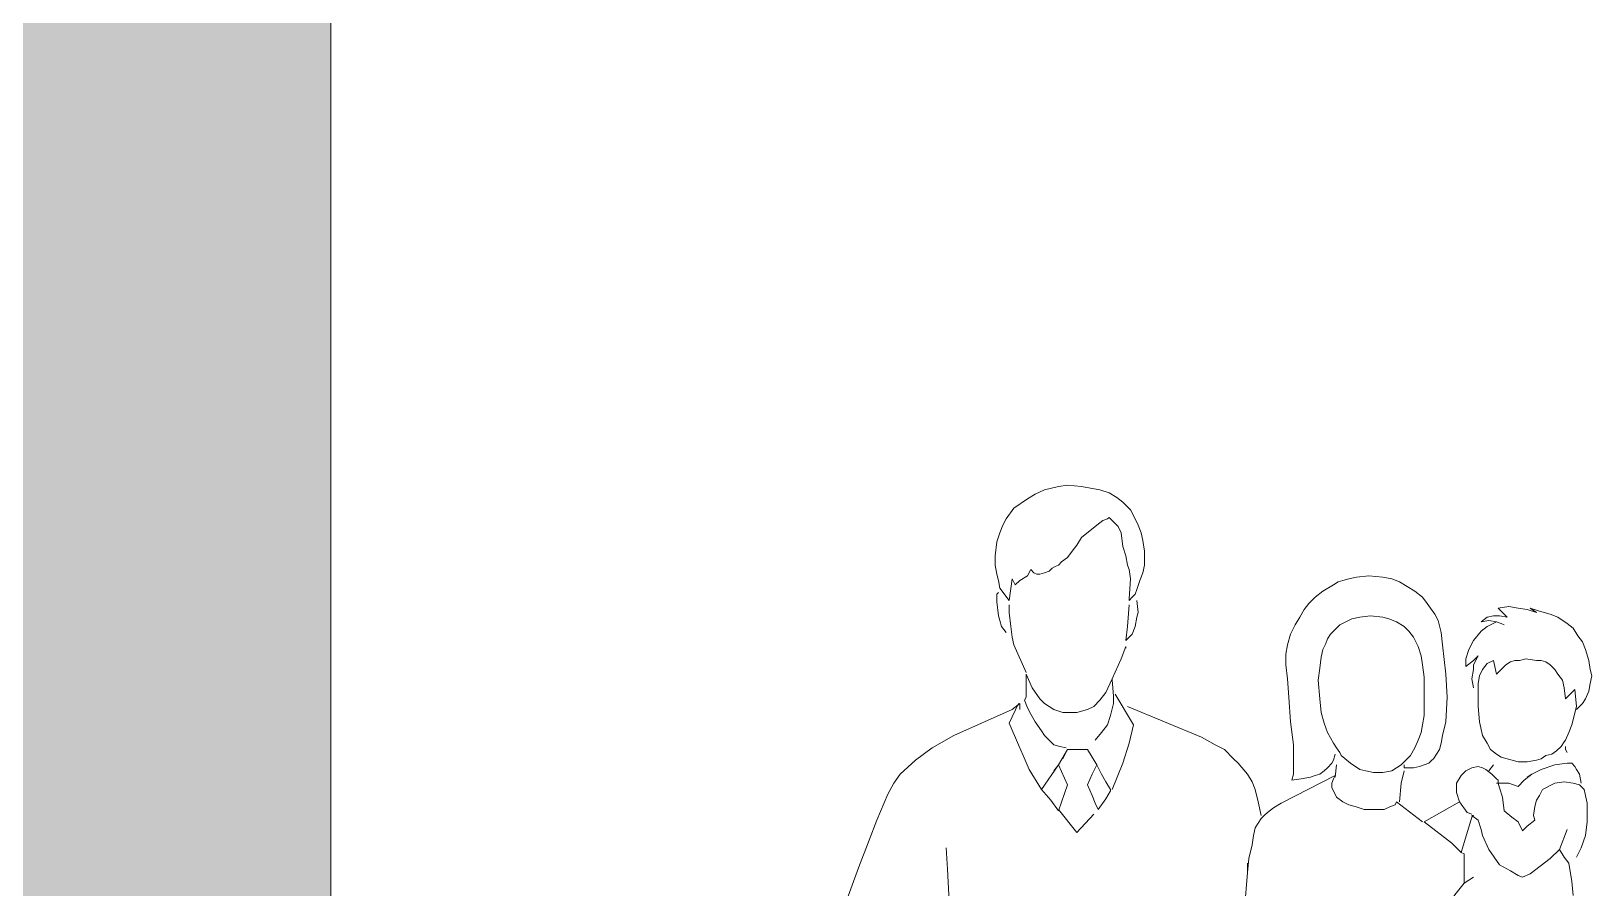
# Model space of a CAD drawing. Header units: inches. Extents: x -59 to 212, y 9 to 737.
# Drawn here: x 92.911 to 94.473, y 18.924 to 19.781 of the extents above; entities that cross this region are included whole.
import ezdxf

# ---------------------------------------------------------------- set-up
doc = ezdxf.new("R2010")
doc.units = ezdxf.units.IN
doc.header["$MEASUREMENT"] = 0
doc.layers.add('30-ESC HUM', color=251, linetype='Continuous', lineweight=0)

# ---------------------------------------------------------------- blocks, each defined once
blk = doc.blocks.new('A$C48E30447')
at = {"layer": '30-ESC HUM'}
for p, q in [((0.4135, 1.8522), (0.4231, 1.858)), ((0.4231, 1.858), (0.4347, 1.8637)), ((0.4347, 1.8637), (0.452, 1.8676)), ((0.452, 1.8676), (0.4635, 1.8695)), ((0.4635, 1.8695), (0.4808, 1.8676)), ((0.4808, 1.8676), (0.4924, 1.8657)), ((0.4924, 1.8657), (0.5039, 1.8637)), ((0.5039, 1.8637), (0.5155, 1.8599)), ((0.5155, 1.8599), (0.5251, 1.8541)), ((0.3866, 1.8272), (0.3962, 1.8407)), ((0.3962, 1.8407), (0.4135, 1.8522)), ((0.5251, 1.8541), (0.5328, 1.8483)), ((0.5328, 1.8483), (0.5424, 1.8387)), ((0.5424, 1.8387), (0.5482, 1.8272)), ((0.3789, 1.8099), (0.3827, 1.8195)), ((0.3827, 1.8195), (0.3866, 1.8272)), ((0.5001, 1.8195), (0.4808, 1.8041)), ((0.5078, 1.8253), (0.5001, 1.8195)), ((0.5135, 1.8272), (0.5078, 1.8253)), ((0.5155, 1.8291), (0.5135, 1.8272)), ((0.5193, 1.8253), (0.5155, 1.8291)), ((0.527, 1.8176), (0.5193, 1.8253)), ((0.5308, 1.8099), (0.527, 1.8176)), ((0.5482, 1.8272), (0.552, 1.8195)), ((0.552, 1.8195), (0.5558, 1.8099)), ((0.3731, 1.781), (0.3751, 1.7983)), ((0.3751, 1.7983), (0.3789, 1.8099)), ((0.4808, 1.8041), (0.4751, 1.7945)), ((0.5328, 1.7926), (0.5308, 1.8099)), ((0.5558, 1.8099), (0.5578, 1.8003)), ((0.5578, 1.8003), (0.5597, 1.7868)), ((0.3731, 1.7695), (0.3731, 1.781)), ((0.4635, 1.7791), (0.4558, 1.7733)), ((0.4693, 1.7868), (0.4635, 1.7791)), ((0.4751, 1.7945), (0.4693, 1.7868)), ((0.5366, 1.781), (0.5328, 1.7926)), ((0.5385, 1.7695), (0.5366, 1.781)), ((0.5597, 1.7868), (0.5597, 1.7772)), ((0.5597, 1.7772), (0.5597, 1.7695)), ((0.3751, 1.7579), (0.3731, 1.7695)), ((0.377, 1.7503), (0.3751, 1.7579)), ((0.4174, 1.7637), (0.4135, 1.756)), ((0.4212, 1.7599), (0.4174, 1.7637)), ((0.4251, 1.7579), (0.4212, 1.7599)), ((0.4289, 1.7579), (0.4251, 1.7579)), ((0.4347, 1.7599), (0.4289, 1.7579)), ((0.4404, 1.7618), (0.4347, 1.7599)), ((0.4443, 1.7656), (0.4404, 1.7618)), ((0.4481, 1.7676), (0.4443, 1.7656)), ((0.452, 1.7695), (0.4481, 1.7676)), ((0.4558, 1.7733), (0.452, 1.7695)), ((0.5405, 1.7637), (0.5385, 1.7695)), ((0.5424, 1.7522), (0.5405, 1.7637)), ((0.5578, 1.7599), (0.5539, 1.7503)), ((0.5597, 1.7695), (0.5578, 1.7599)), ((0.3789, 1.7406), (0.377, 1.7503)), ((0.3904, 1.7252), (0.3789, 1.7406)), ((0.3943, 1.7522), (0.3904, 1.7252)), ((0.3981, 1.7445), (0.3943, 1.7522)), ((0.4039, 1.7503), (0.3981, 1.7445)), ((0.4135, 1.756), (0.4039, 1.7503)), ((0.5405, 1.7272), (0.5424, 1.7522)), ((0.5501, 1.7387), (0.5482, 1.7329)), ((0.5539, 1.7503), (0.5501, 1.7387)), ((0.7963, 1.7445), (0.7828, 1.7368)), ((0.802, 1.7483), (0.7963, 1.7445)), ((0.8078, 1.7503), (0.802, 1.7483)), ((0.8155, 1.7522), (0.8078, 1.7503)), ((0.8251, 1.7541), (0.8155, 1.7522)), ((0.8405, 1.756), (0.8251, 1.7541)), ((0.8578, 1.7541), (0.8405, 1.756)), ((0.8694, 1.7522), (0.8578, 1.7541)), ((0.879, 1.7483), (0.8694, 1.7522)), ((0.8886, 1.7426), (0.879, 1.7483)), ((0.8982, 1.7368), (0.8886, 1.7426)), ((0.3751, 1.7329), (0.377, 1.7349)), ((0.3751, 1.7233), (0.3751, 1.7329)), ((0.377, 1.706), (0.3751, 1.7233)), ((0.3904, 1.7195), (0.3904, 1.7099)), ((0.5405, 1.7195), (0.5385, 1.6926)), ((0.5443, 1.7291), (0.5405, 1.7252)), ((0.5405, 1.7252), (0.5405, 1.7272)), ((0.5482, 1.7329), (0.5443, 1.7291)), ((0.552, 1.7099), (0.5501, 1.7252)), ((0.7655, 1.7214), (0.7597, 1.7137)), ((0.7732, 1.7291), (0.7655, 1.7214)), ((0.7828, 1.7368), (0.7732, 1.7291)), ((0.9078, 1.7291), (0.8982, 1.7368)), ((0.9136, 1.7214), (0.9078, 1.7291)), ((0.9174, 1.7156), (0.9136, 1.7214)), ((0.3789, 1.7002), (0.377, 1.706)), ((0.3808, 1.6926), (0.3789, 1.7002)), ((0.3904, 1.7099), (0.3924, 1.6926)), ((0.5482, 1.6926), (0.5501, 1.7041)), ((0.5501, 1.7041), (0.552, 1.7099)), ((0.754, 1.7041), (0.7482, 1.6945)), ((0.7597, 1.7137), (0.754, 1.7041)), ((0.8193, 1.7022), (0.8117, 1.6983)), ((0.829, 1.7041), (0.8193, 1.7022)), ((0.8424, 1.706), (0.829, 1.7041)), ((0.8578, 1.7041), (0.8424, 1.706)), ((0.8655, 1.7022), (0.8578, 1.7041)), ((0.8751, 1.6983), (0.8655, 1.7022)), ((0.9232, 1.7079), (0.9174, 1.7156)), ((0.9271, 1.7002), (0.9232, 1.7079)), ((0.9309, 1.6849), (0.9271, 1.7002)), ((0.9809, 1.6983), (0.9886, 1.7041)), ((0.9905, 1.7002), (0.9809, 1.6983)), ((0.9886, 1.7041), (0.9963, 1.706)), ((1.0001, 1.6983), (0.9905, 1.7002)), ((0.9963, 1.706), (1.004, 1.706)), ((1.0021, 1.7156), (1.0155, 1.7176)), ((1.0078, 1.7099), (1.0021, 1.7156)), ((1.004, 1.706), (1.0136, 1.7041)), ((1.0136, 1.7041), (1.0078, 1.7099)), ((1.0155, 1.7176), (1.0271, 1.7156)), ((1.0271, 1.7156), (1.0386, 1.7137)), ((1.0386, 1.7137), (1.0502, 1.7099)), ((1.0502, 1.7099), (1.0425, 1.7156)), ((1.0425, 1.7156), (1.054, 1.7118)), ((1.054, 1.7118), (1.0675, 1.7079)), ((1.0675, 1.7079), (1.0771, 1.7041)), ((1.0771, 1.7041), (1.0886, 1.6964)), ((0.3866, 1.6849), (0.3808, 1.6926)), ((0.3924, 1.6926), (0.3943, 1.6791)), ((0.5385, 1.6926), (0.5366, 1.6752)), ((0.5366, 1.6752), (0.5443, 1.6829)), ((0.5443, 1.6829), (0.5482, 1.6926)), ((0.7424, 1.6829), (0.7386, 1.6695)), ((0.7482, 1.6945), (0.7424, 1.6829)), ((0.7924, 1.6829), (0.7886, 1.6772)), ((0.7963, 1.6868), (0.7924, 1.6829)), ((0.804, 1.6945), (0.7963, 1.6868)), ((0.8117, 1.6983), (0.804, 1.6945)), ((0.8847, 1.6926), (0.8751, 1.6983)), ((0.8905, 1.6868), (0.8847, 1.6926)), ((0.8963, 1.6791), (0.8905, 1.6868)), ((0.9328, 1.6695), (0.9309, 1.6849)), ((0.9713, 1.6752), (0.9809, 1.6868)), ((0.9809, 1.6868), (0.9886, 1.6926)), ((0.9886, 1.6926), (1.0001, 1.6983)), ((1.0001, 1.6983), (1.0059, 1.6964)), ((1.0059, 1.6964), (1.0098, 1.6945)), ((1.0886, 1.6964), (1.0963, 1.6906)), ((1.0963, 1.6906), (1.1021, 1.681)), ((1.1021, 1.681), (1.1079, 1.6733)), ((0.3943, 1.6791), (0.3962, 1.6695)), ((0.3962, 1.6695), (0.4116, 1.6349)), ((0.5308, 1.6522), (0.5366, 1.6675)), ((0.5366, 1.6675), (0.5366, 1.6656)), ((0.7386, 1.6695), (0.7366, 1.6579)), ((0.7828, 1.6637), (0.7809, 1.6541)), ((0.7867, 1.6714), (0.7828, 1.6637)), ((0.7886, 1.6772), (0.7867, 1.6714)), ((0.9021, 1.6675), (0.8963, 1.6791)), ((0.9059, 1.656), (0.9021, 1.6675)), ((0.9367, 1.6329), (0.9328, 1.6695)), ((0.9617, 1.6522), (0.9655, 1.6637)), ((0.9655, 1.6637), (0.9713, 1.6752)), ((1.1079, 1.6733), (1.1117, 1.6637)), ((1.1117, 1.6637), (1.1155, 1.6502)), ((0.5193, 1.6272), (0.5308, 1.6522)), ((0.7366, 1.6579), (0.7366, 1.6445)), ((0.7366, 1.6445), (0.7386, 1.6272)), ((0.779, 1.6406), (0.777, 1.6252)), ((0.7809, 1.6541), (0.779, 1.6406)), ((0.9078, 1.6445), (0.9059, 1.656)), ((0.9097, 1.6291), (0.9078, 1.6445)), ((0.9617, 1.6425), (0.9617, 1.6522)), ((0.9713, 1.6502), (0.9617, 1.6425)), ((0.9713, 1.6445), (0.9771, 1.656)), ((0.9771, 1.656), (0.9713, 1.6502)), ((0.9713, 1.6387), (0.9713, 1.6445)), ((0.9828, 1.6387), (0.9886, 1.6464)), ((0.9886, 1.6464), (0.9963, 1.6502)), ((0.9963, 1.6502), (1.0001, 1.6329)), ((1.0059, 1.6387), (1.0117, 1.6445)), ((1.0117, 1.6445), (1.0175, 1.6483)), ((1.0175, 1.6483), (1.0232, 1.6502)), ((1.0232, 1.6502), (1.029, 1.6502)), ((1.029, 1.6502), (1.0367, 1.6522)), ((1.0367, 1.6522), (1.0502, 1.6502)), ((1.0502, 1.6502), (1.0559, 1.6502)), ((1.0559, 1.6502), (1.0617, 1.6483)), ((1.0617, 1.6483), (1.0675, 1.6445)), ((1.0675, 1.6445), (1.0732, 1.6387)), ((1.1155, 1.6502), (1.1175, 1.6387)), ((0.4193, 1.6156), (0.4116, 1.6329)), ((0.4116, 1.6329), (0.4116, 1.6252)), ((0.4116, 1.6252), (0.4116, 1.6214)), ((0.4116, 1.6214), (0.4116, 1.6041)), ((0.5193, 1.6272), (0.5116, 1.6098)), ((0.5193, 1.6252), (0.5193, 1.6272)), ((0.5212, 1.606), (0.5193, 1.6252)), ((0.7386, 1.6272), (0.7405, 1.6041)), ((0.777, 1.6252), (0.779, 1.6022)), ((0.9097, 1.6098), (0.9097, 1.6291)), ((0.9386, 1.6041), (0.9367, 1.6329)), ((0.9694, 1.6272), (0.9713, 1.6387)), ((0.9713, 1.6156), (0.9694, 1.6272)), ((0.9771, 1.6214), (0.979, 1.631)), ((0.9771, 1.6098), (0.9771, 1.6214)), ((0.979, 1.631), (0.9828, 1.6387)), ((1.0001, 1.6329), (1.0059, 1.6387)), ((1.0732, 1.6387), (1.0771, 1.6329)), ((1.0771, 1.6329), (1.0828, 1.6252)), ((1.0828, 1.6252), (1.0848, 1.6156)), ((1.1175, 1.6214), (1.1155, 1.6118)), ((1.1175, 1.6387), (1.1194, 1.631)), ((1.1194, 1.631), (1.1175, 1.6214)), ((0.4116, 1.6041), (0.4097, 1.6002)), ((0.4289, 1.6022), (0.4193, 1.6156)), ((0.4347, 1.5964), (0.4289, 1.6022)), ((0.5116, 1.6098), (0.5039, 1.6002)), ((0.5212, 1.6079), (0.5212, 1.606)), ((0.5212, 1.5964), (0.5212, 1.6079)), ((0.5462, 1.5695), (0.5232, 1.6079)), ((0.7405, 1.6041), (0.7424, 1.5733)), ((0.779, 1.6022), (0.7809, 1.5848)), ((0.9097, 1.5925), (0.9097, 1.6098)), ((0.9367, 1.5733), (0.9386, 1.6041)), ((0.9771, 1.5925), (0.9771, 1.6098)), ((1.0848, 1.6156), (1.0867, 1.6022)), ((1.0867, 1.6022), (1.0925, 1.6079)), ((1.0925, 1.6079), (1.0982, 1.6137)), ((1.0982, 1.6137), (1.1002, 1.5925)), ((1.1117, 1.6022), (1.1079, 1.5964)), ((1.1155, 1.6118), (1.1117, 1.6022)), ((0.3212, 1.556), (0.3943, 1.5887)), ((0.402, 1.5964), (0.3904, 1.5714)), ((0.3943, 1.5887), (0.4039, 1.5964)), ((0.4039, 1.5964), (0.4039, 1.5887)), ((0.4097, 1.6002), (0.4135, 1.5906)), ((0.4135, 1.5906), (0.4174, 1.5829)), ((0.4174, 1.5829), (0.4231, 1.5733)), ((0.4462, 1.5887), (0.4347, 1.5964)), ((0.4578, 1.5848), (0.4462, 1.5887)), ((0.4751, 1.5848), (0.4578, 1.5848)), ((0.4885, 1.5887), (0.4751, 1.5848)), ((0.4962, 1.5925), (0.4885, 1.5887)), ((0.5039, 1.6002), (0.4962, 1.5925)), ((0.5174, 1.581), (0.5212, 1.5964)), ((0.5385, 1.5925), (0.6309, 1.5541)), ((0.7809, 1.5848), (0.7847, 1.5714)), ((0.9097, 1.581), (0.9097, 1.5925)), ((0.979, 1.5733), (0.9771, 1.5925)), ((1.1002, 1.5925), (1.0944, 1.5695)), ((1.1079, 1.5964), (1.1002, 1.5887)), ((0.3904, 1.5714), (0.402, 1.5445)), ((0.4231, 1.5733), (0.4308, 1.5618)), ((0.5058, 1.5598), (0.5135, 1.5695)), ((0.5135, 1.5695), (0.5174, 1.581)), ((0.5405, 1.5464), (0.5462, 1.5695)), ((0.7424, 1.5733), (0.7463, 1.5445)), ((0.7847, 1.5714), (0.7886, 1.5598)), ((0.9059, 1.5598), (0.9078, 1.5695)), ((0.9078, 1.5695), (0.9097, 1.581)), ((0.9328, 1.556), (0.9367, 1.5733)), ((0.9828, 1.556), (0.979, 1.5733)), ((1.0944, 1.5695), (1.0905, 1.5598)), ((0.2943, 1.5406), (0.3212, 1.556)), ((0.402, 1.5445), (0.4078, 1.531)), ((0.4308, 1.5618), (0.4347, 1.556)), ((0.4347, 1.556), (0.4404, 1.5502)), ((0.4404, 1.5502), (0.4462, 1.5445)), ((0.4462, 1.5445), (0.4539, 1.5425)), ((0.4539, 1.5425), (0.4616, 1.5406)), ((0.4981, 1.5502), (0.5058, 1.5598)), ((0.5328, 1.5214), (0.5405, 1.5464)), ((0.6309, 1.5541), (0.6482, 1.5445)), ((0.6482, 1.5445), (0.6597, 1.5387)), ((0.7463, 1.5445), (0.7463, 1.5271)), ((0.7886, 1.5598), (0.7963, 1.5464)), ((0.7963, 1.5464), (0.8001, 1.5406)), ((0.8982, 1.5406), (0.9021, 1.5502)), ((0.9021, 1.5502), (0.9059, 1.5598)), ((0.929, 1.5387), (0.9309, 1.5464)), ((0.9309, 1.5464), (0.9328, 1.556)), ((0.9886, 1.5464), (0.9828, 1.556)), ((0.9925, 1.5387), (0.9886, 1.5464)), ((1.0809, 1.5425), (1.0752, 1.5368)), ((1.0848, 1.5483), (1.0809, 1.5425)), ((1.0867, 1.5502), (1.0848, 1.5483)), ((1.0905, 1.5598), (1.0867, 1.5502)), ((1.0867, 1.5387), (1.0867, 1.5425)), ((0.2539, 1.5079), (0.2731, 1.5252)), ((0.2731, 1.5252), (0.2943, 1.5406)), ((0.4078, 1.531), (0.4154, 1.5137)), ((0.452, 1.5195), (0.4635, 1.5387)), ((0.4578, 1.5271), (0.4635, 1.5387)), ((0.4635, 1.5387), (0.4885, 1.5387)), ((0.4885, 1.5387), (0.5001, 1.5195)), ((0.6597, 1.5387), (0.6713, 1.5271)), ((0.6713, 1.5271), (0.677, 1.5214)), ((0.7463, 1.5271), (0.7463, 1.5079)), ((0.7943, 1.5214), (0.7963, 1.5252)), ((0.7963, 1.5252), (0.7982, 1.5329)), ((0.8001, 1.5406), (0.804, 1.5348)), ((0.804, 1.5348), (0.8059, 1.531)), ((0.8059, 1.531), (0.8174, 1.5214)), ((0.8809, 1.5195), (0.8867, 1.5252)), ((0.8867, 1.5252), (0.8924, 1.531)), ((0.8924, 1.531), (0.8982, 1.5406)), ((0.9155, 1.5214), (0.9194, 1.5252)), ((0.9194, 1.5252), (0.9213, 1.5271)), ((0.9213, 1.5271), (0.9251, 1.5329)), ((0.9251, 1.5329), (0.929, 1.5387)), ((1.0001, 1.5329), (0.9925, 1.5387)), ((1.0059, 1.5291), (1.0001, 1.5329)), ((1.0136, 1.5271), (1.0059, 1.5291)), ((1.0271, 1.5233), (1.0136, 1.5271)), ((1.0386, 1.5233), (1.0271, 1.5233)), ((1.0502, 1.5252), (1.0386, 1.5233)), ((1.0559, 1.5271), (1.0502, 1.5252)), ((1.0617, 1.531), (1.0559, 1.5271)), ((1.0694, 1.5329), (1.0617, 1.531)), ((1.0752, 1.5368), (1.0694, 1.5329)), ((1.0886, 1.5348), (1.0867, 1.5387)), ((0.2462, 1.4964), (0.2539, 1.5079)), ((0.4154, 1.5137), (0.4308, 1.4887)), ((0.452, 1.5195), (0.4308, 1.4887)), ((0.4462, 1.5118), (0.452, 1.5195)), ((0.4635, 1.4944), (0.452, 1.5195)), ((0.4885, 1.4944), (0.4943, 1.5079)), ((0.4943, 1.5079), (0.5001, 1.5195)), ((0.5001, 1.5195), (0.5058, 1.5079)), ((0.5058, 1.5079), (0.5116, 1.4983)), ((0.5193, 1.4887), (0.5328, 1.5214)), ((0.677, 1.5214), (0.6886, 1.5079)), ((0.6886, 1.5079), (0.6943, 1.4983)), ((0.7309, 1.4714), (0.7982, 1.506)), ((0.7463, 1.5079), (0.7443, 1.5002)), ((0.7559, 1.5021), (0.7674, 1.5041)), ((0.7674, 1.5041), (0.7732, 1.506)), ((0.7732, 1.506), (0.779, 1.5079)), ((0.779, 1.5079), (0.7847, 1.5118)), ((0.7847, 1.5118), (0.7886, 1.5156)), ((0.7886, 1.5156), (0.7943, 1.5214)), ((0.7982, 1.506), (0.7963, 1.5021)), ((0.8001, 1.5195), (0.7982, 1.5041)), ((0.8174, 1.5214), (0.829, 1.5137)), ((0.829, 1.5137), (0.8367, 1.5118)), ((0.8367, 1.5118), (0.8463, 1.5098)), ((0.8463, 1.5098), (0.8578, 1.5098)), ((0.8578, 1.5098), (0.8694, 1.5118)), ((0.8694, 1.5118), (0.8809, 1.5195)), ((0.8809, 1.4964), (0.8847, 1.5118)), ((0.8847, 1.5195), (0.8847, 1.5156)), ((0.8847, 1.5156), (0.8963, 1.5156)), ((0.8963, 1.5156), (0.904, 1.5175)), ((0.904, 1.5175), (0.9097, 1.5195)), ((0.9097, 1.5195), (0.9155, 1.5214)), ((0.9559, 1.506), (0.9501, 1.4964)), ((0.9617, 1.5118), (0.9559, 1.506)), ((0.9694, 1.5156), (0.9617, 1.5118)), ((0.9771, 1.5175), (0.9694, 1.5156)), ((0.9828, 1.5156), (0.9771, 1.5175)), ((0.9867, 1.5137), (0.9828, 1.5156)), ((0.9944, 1.5079), (0.9867, 1.5137)), ((0.9963, 1.5195), (0.9905, 1.5118)), ((0.9982, 1.5041), (0.9944, 1.5079)), ((1.0001, 1.5021), (0.9982, 1.5041)), ((1.0444, 1.5079), (1.0348, 1.5002)), ((1.0386, 1.5041), (1.0444, 1.5079)), ((1.0559, 1.5137), (1.0444, 1.5079)), ((1.0732, 1.5195), (1.0559, 1.5137)), ((1.0886, 1.5214), (1.0732, 1.5195)), ((1.0944, 1.5214), (1.0886, 1.5214)), ((1.0982, 1.5175), (1.0944, 1.5214)), ((1.1002, 1.5137), (1.0982, 1.5175)), ((1.104, 1.5079), (1.1002, 1.5137)), ((1.1059, 1.4964), (1.104, 1.5079)), ((0.2385, 1.4829), (0.2462, 1.4964)), ((0.4308, 1.4887), (0.4424, 1.4752)), ((0.452, 1.4617), (0.4635, 1.4944)), ((0.4943, 1.481), (0.4885, 1.4944)), ((0.5116, 1.4983), (0.5174, 1.4887)), ((0.5174, 1.4868), (0.5116, 1.4771)), ((0.5174, 1.4887), (0.5174, 1.4868)), ((0.6943, 1.4983), (0.6982, 1.4887)), ((0.6982, 1.4887), (0.702, 1.4733)), ((0.7443, 1.5002), (0.7559, 1.5021)), ((0.7963, 1.5021), (0.7943, 1.4964)), ((0.7943, 1.4964), (0.7943, 1.4906)), ((0.7943, 1.4906), (0.7963, 1.4868)), ((0.7963, 1.4868), (0.8001, 1.4791)), ((0.879, 1.4733), (0.8809, 1.4964)), ((0.9501, 1.4964), (0.9501, 1.4848)), ((0.9501, 1.4848), (0.954, 1.4733)), ((1.0021, 1.5002), (1.0001, 1.5021)), ((1.0155, 1.4964), (1.0001, 1.4964)), ((1.0021, 1.4964), (1.0021, 1.5002)), ((1.004, 1.4906), (1.0021, 1.4964)), ((1.0078, 1.4791), (1.004, 1.4906)), ((1.0271, 1.4925), (1.0155, 1.4964)), ((1.0348, 1.5002), (1.0271, 1.4925)), ((1.0578, 1.4887), (1.054, 1.481)), ((1.0732, 1.4964), (1.0578, 1.4887)), ((1.0848, 1.4983), (1.0732, 1.4964)), ((1.0963, 1.4964), (1.0848, 1.4983)), ((1.104, 1.4944), (1.0963, 1.4964)), ((1.1059, 1.4925), (1.104, 1.4944)), ((1.1098, 1.4887), (1.1059, 1.4925)), ((1.1136, 1.4714), (1.1098, 1.4887)), ((0.225, 1.4502), (0.2385, 1.4829)), ((0.4424, 1.4752), (0.452, 1.4617)), ((0.4981, 1.4714), (0.4943, 1.481)), ((0.502, 1.4637), (0.4981, 1.4714)), ((0.5116, 1.4771), (0.502, 1.4637)), ((0.702, 1.4733), (0.7059, 1.456)), ((0.7136, 1.4598), (0.7213, 1.4656)), ((0.7213, 1.4656), (0.7309, 1.4714)), ((0.8001, 1.4791), (0.8078, 1.4733)), ((0.8078, 1.4733), (0.8155, 1.4694)), ((0.8155, 1.4694), (0.8232, 1.4675)), ((0.8232, 1.4675), (0.8347, 1.4637)), ((0.8597, 1.4637), (0.8674, 1.4675)), ((0.8674, 1.4675), (0.8732, 1.4694)), ((0.8732, 1.4694), (0.8751, 1.4733)), ((0.8751, 1.4733), (0.9078, 1.4483)), ((0.954, 1.4733), (0.9097, 1.4483)), ((0.954, 1.4733), (0.9636, 1.4598)), ((1.0098, 1.4617), (1.0078, 1.4791)), ((1.0482, 1.4675), (1.0463, 1.456)), ((1.0502, 1.4752), (1.0482, 1.4675)), ((1.054, 1.481), (1.0502, 1.4752)), ((1.1136, 1.4598), (1.1136, 1.4714)), ((0.2154, 1.4252), (0.225, 1.4502)), ((0.4751, 1.4348), (0.452, 1.4637)), ((0.4962, 1.4579), (0.4751, 1.4348)), ((0.6982, 1.4406), (0.702, 1.4464)), ((0.702, 1.4464), (0.7059, 1.4521)), ((0.7059, 1.4521), (0.7097, 1.456)), ((0.7097, 1.456), (0.7136, 1.4598)), ((0.8347, 1.4637), (0.8463, 1.4637)), ((0.8463, 1.4637), (0.8597, 1.4637)), ((0.9097, 1.4483), (0.9444, 1.4214)), ((0.9559, 1.4098), (0.9694, 1.4541)), ((0.9636, 1.4598), (0.9694, 1.4579)), ((0.9694, 1.4541), (0.9713, 1.456)), ((0.9713, 1.456), (0.9694, 1.456)), ((0.9694, 1.456), (0.9771, 1.4502)), ((0.9771, 1.4502), (0.9809, 1.4387)), ((1.0194, 1.4541), (1.0098, 1.4617)), ((1.0271, 1.4483), (1.0194, 1.4541)), ((1.0328, 1.4367), (1.0271, 1.4483)), ((1.0482, 1.4502), (1.0386, 1.4425)), ((1.0463, 1.456), (1.0482, 1.4502)), ((1.1117, 1.431), (1.1136, 1.4483)), ((1.1136, 1.4483), (1.1136, 1.4598)), ((0.6943, 1.4194), (0.6963, 1.431)), ((0.6963, 1.431), (0.6982, 1.4406)), ((0.9809, 1.4387), (0.9828, 1.431)), ((0.9828, 1.431), (0.9905, 1.4137)), ((1.0386, 1.4425), (1.0328, 1.4367)), ((1.079, 1.4137), (1.0886, 1.4387)), ((1.0886, 1.4387), (1.079, 1.4137)), ((1.1059, 1.4156), (1.1117, 1.431)), ((0.202, 1.3906), (0.2154, 1.4252)), ((0.3135, 1.3887), (0.3116, 1.4156)), ((0.6905, 1.4021), (0.6943, 1.4194)), ((0.9444, 1.4214), (0.9559, 1.4098)), ((0.9598, 1.4079), (0.9559, 1.4098)), ((0.9598, 1.4021), (0.9598, 1.4079)), ((0.9905, 1.4137), (1.004, 1.3944)), ((1.0675, 1.4021), (1.079, 1.4137)), ((1.079, 1.4137), (1.0848, 1.404)), ((1.1002, 1.404), (1.1059, 1.4156)), ((0.1846, 1.3425), (0.202, 1.3906)), ((0.3154, 1.3483), (0.3135, 1.3887)), ((0.6886, 1.3848), (0.6905, 1.4021)), ((0.6886, 1.3964), (0.6886, 1.3848)), ((0.9598, 1.3714), (0.9598, 1.4021)), ((1.004, 1.3944), (1.0175, 1.3867)), ((1.0175, 1.3867), (1.0271, 1.381)), ((1.0425, 1.3829), (1.0675, 1.4021)), ((1.0848, 1.404), (1.0905, 1.3964)), ((1.0905, 1.3964), (1.0944, 1.3733)), ((0.6847, 1.3387), (0.6886, 1.3848)), ((0.9367, 1.3425), (0.9598, 1.3714)), ((0.9598, 1.3714), (0.9713, 1.379)), ((0.9713, 1.379), (0.9598, 1.3714)), ((1.0271, 1.381), (1.0328, 1.379)), ((1.0328, 1.379), (1.0425, 1.3829)), ((1.0944, 1.3733), (1.0963, 1.356))]:
    blk.add_line(p, q, dxfattribs=at)

msp = doc.modelspace()

# ---------------------------------------------------------------- hatches: boundary and pattern name
at = {"true_color": 0xffeddb}
h = msp.add_hatch(color=7, dxfattribs=at)
h.dxf.hatch_style = 1
h.paths.add_polyline_path([(91.76238, 18.40108), (91.76238, 20.28108), (92.66238, 20.28108), (92.66238, 18.40108), (93.21101, 18.40108), (93.21101, 20.83108), (87.71101, 20.83108), (87.71101, 17.83108), (87.89304, 17.83108), (87.89304, 20.28108), (88.79304, 20.28108), (88.79304, 17.83108), (89.71101, 17.83108), (89.71101, 18.40108)])
h.paths.add_polyline_path([(93.21101, 21.13108), (93.21101, 22.33108), (92.71101, 22.33108), (92.71101, 21.83108), (91.71101, 21.83108), (91.71101, 22.33108), (90.71101, 22.33108), (90.71101, 21.83108), (89.71101, 21.83108), (89.71101, 22.33108), (86.21101, 22.33108), (86.21101, 21.83108), (85.21101, 21.83108), (85.21101, 22.33108), (84.71101, 22.33108), (84.71101, 21.83108), (83.71101, 21.83108), (83.71101, 22.33108), (83.41101, 22.33108), (83.41101, 21.13108)])

# ---------------------------------------------------------------- linework, layer by layer
at = {"lineweight": 0}
msp.add_line((93.21101, 18.40108), (93.21101, 22.33108), dxfattribs=at)

# ---------------------------------------------------------------- block references
at = {"layer": '30-ESC HUM', "xscale": 0.8, "yscale": 0.8, "zscale": 0.8}
msp.add_blockref('A$C48E30447', (93.57744, 17.83108), dxfattribs=at)

doc.saveas('drawing.dxf')
